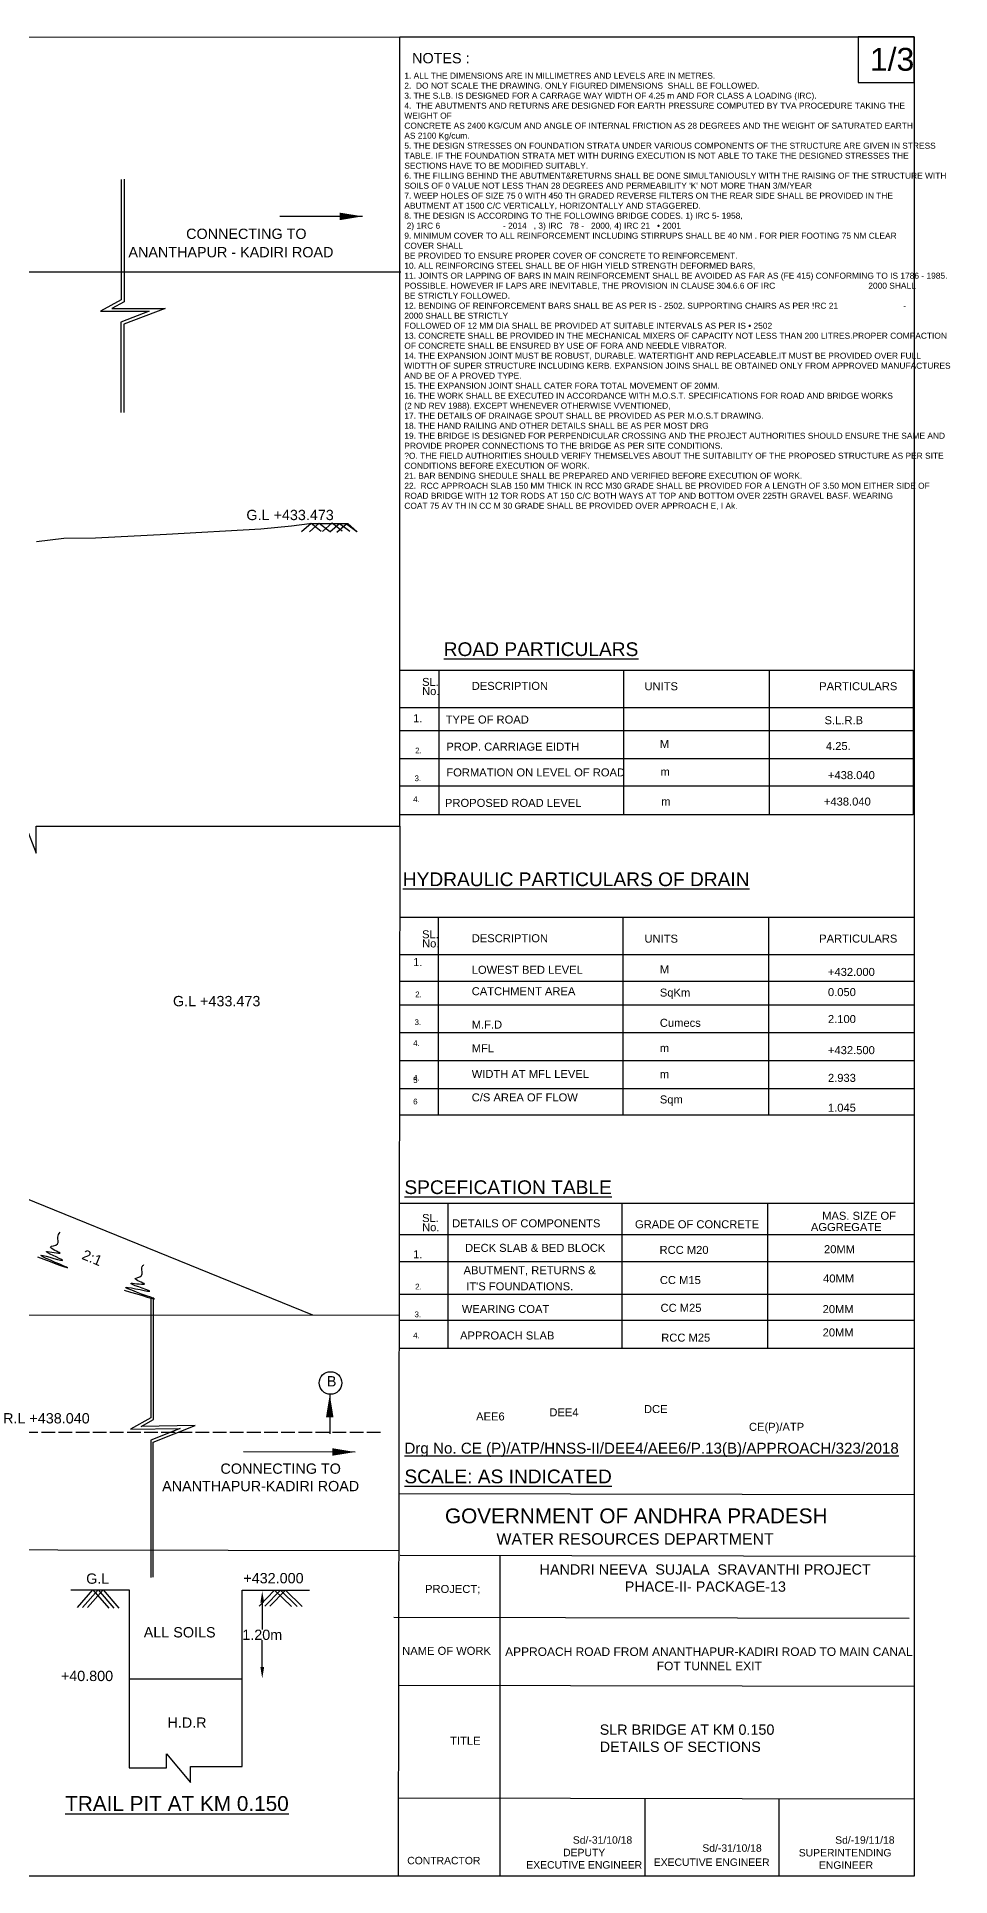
# Model space of a CAD drawing. Header units: inches. Extents: x -4107 to -2068, y -1295 to 315.
# Drawn here: x -2868 to -2068, y -1295 to 315 of the extents above; entities that cross this region are included whole.
import ezdxf

# ---------------------------------------------------------------- set-up
doc = ezdxf.new("R2010")
doc.units = ezdxf.units.IN
doc.header["$MEASUREMENT"] = 0
doc.linetypes.add('ACAD_ISO02W100', pattern=[15, 12, -3])
doc.layers.add('DRAWING', color=2, linetype='Continuous')
doc.styles.get("Standard").update_dxf_attribs({"font": 'arial.ttf', "height": 9})
doc.dimstyles.get("Standard").update_dxf_attribs({"dimtxt": 9, "dimasz": 10, "dimexe": 0.18, "dimexo": 0.0625, "dimgap": 0.09, "dimtad": 0, "dimtih": 1, "dimtoh": 1, "dimdec": 4, "dimzin": 0, "dimdsep": 46, "dimtxsty": 'Standard', "dimcen": 0.09, "dimse1": 1, "dimse2": 1, "dimadec": 0, "dimazin": 0, "dimtfac": 1, "dimtdec": 4, "dimtofl": 0, "dimtmove": 0, "dimatfit": 3, "dimfxl": 1, "dimtolj": 1, "dimtzin": 0, "dimarcsym": 0})

# ---------------------------------------------------------------- blocks, each defined once
blk = doc.blocks.new('*D58')
at = {"layer": 'Defpoints', "color": 0, "lineweight": -2}
for p, q in [((-2670.3, -1055.3), (-2670.3, -1078.9)), ((-2670.3, -1111.8), (-2670.3, -1088.3))]:
    blk.add_line(p, q, dxfattribs=at)
at = {"layer": 'Defpoints', "color": 0}
for p in [(-2671.9, -1045.3), (-2687.8, -1121.8), (-2670.3, -1121.8)]:
    blk.add_point(p, dxfattribs=at)
for points in [[(-2671.9, -1055.3), (-2668.6, -1055.3), (-2670.3, -1045.3)], [(-2671.9, -1111.8), (-2668.6, -1111.8), (-2670.3, -1121.8)]]:
    blk.add_solid(points, dxfattribs=at)
at = {"layer": 'Defpoints', "color": 0, "insert": (-2670.3, -1083.6), "char_height": 9, "attachment_point": 5}
blk.add_mtext('\\A1;1.20m', dxfattribs=at)

msp = doc.modelspace()

# ---------------------------------------------------------------- linework, layer by layer
at = {"color": 0}
for points in [[(-2551.29851, -1294.71194), (-4106.59373, -1294.71194), (-4102.88209, 313.93324), (-2549.93104, 314.57726)], [(-2549.93104, -376.0618), (-2549.93104, 314.57726), (-2099.53062, 314.57726), (-2099.53062, -1294.68722), (-2551.29851, -1294.71194)], [(-2793.81317, 189.8228), (-2793.81317, 84.52952), (-2811.777, 74.48223), (-2769.20598, 74.53518), (-2794.18381, 64.8769), (-2794.18381, -14.19394)], [(-2791.11248, 190.05981), (-2791.11248, 82.81524), (-2801.91864, 76.84754), (-2755.33968, 76.84754), (-2791.48053, 63.2622), (-2791.48053, -14.20661)], [(-4103.12837, 108.93162), (-2548.7868, 108.93162)], [(-2867.82014, -126.9222), (-2843.92566, -124.00558), (-2816.21987, -123.85312), (-2754.04332, -120.56031), (-2671.638, -115.97207), (-2644.58631, -113.30008), (-2628.99277, -111.31637), (-2595.344, -111.27882), (-2587.2572, -118.56935)], [(-2515.71628, -239.54379), (-2515.71628, -366.23187)], [(-2354.09982, -239.54379), (-2354.09982, -366.23187)], [(-2226.48463, -239.54379), (-2226.48463, -366.23187)], [(-2549.93104, -292.30745), (-2100.18299, -292.30745)], [(-2549.93104, -316.74753), (-2100.18299, -316.74753)], [(-4104.29437, -376.22647), (-3378.35573, -376.22647), (-3378.35573, -353.4148), (-3360.45212, -399.81088), (-3360.45212, -376.40922), (-2886.36227, -376.40922), (-2886.36227, -352.88997), (-2868.34583, -399.77158), (-2868.34583, -376.0618), (-2549.93104, -376.0618), (-2551.29851, -1294.71194)], [(-2549.93104, -340.69977), (-2100.18299, -340.69977)], [(-2550.04959, -455.70284), (-2099.53062, -455.70284)], [(-2516.3211, -455.70284), (-2516.3211, -628.61)], [(-2354.65956, -455.70284), (-2354.65956, -628.61)], [(-2226.99448, -455.70284), (-2226.99448, -628.61)], [(-2550.04959, -488.31274), (-2099.53062, -488.31274)], [(-2550.04959, -511.53784), (-2099.53062, -511.53784)], [(-2550.04959, -532.36458), (-2099.53062, -532.36458)], [(-2550.04959, -556.57852), (-2099.53062, -556.57852)], [(-2550.04959, -581.14679), (-2099.53062, -581.14679)], [(-2550.04959, -605.45485), (-2099.53062, -605.45485)], [(-2550.04959, -628.61), (-2099.53062, -628.61)], [(-2879.04662, -700.85833), (-2626.28217, -803.74244)], [(-2550.42203, -705.89902), (-2099.53062, -705.89902)], [(-2507.85015, -705.89902), (-2507.85015, -832.72968)], [(-2355.556, -705.89902), (-2355.556, -832.72968)], [(-2227.99308, -705.89902), (-2227.99308, -832.72968)], [(-2550.42203, -733.31495), (-2099.53062, -733.31495)], [(-2550.42203, -756.9898), (-2099.53062, -756.9898)], [(-2765.71237, -1033.24695), (-2765.71237, -914.94847), (-2728.96743, -900.50217), (-2776.21738, -901.29552), (-2765.41203, -895.29012), (-2765.41203, -788.32529)], [(-2550.42203, -785.6028), (-2099.53062, -785.6028)], [(-3182.63044, -803.68314), (-2550.56769, -803.75051)], [(-2767.70489, -788.67797), (-2767.70489, -893.58912), (-2785.76257, -903.57919), (-2742.29147, -903.17126), (-2767.97374, -913.23045), (-2767.97374, -1033.33432)], [(-2550.42203, -808.23495), (-2099.53062, -808.23495)], [(-2550.42203, -832.72968), (-2099.53062, -832.72968)], [(-2998.73819, -1009.00481), (-2550.87421, -1009.67149)], [(-2837.83933, -1044.10087), (-2786.7641, -1044.10087), (-2786.7641, -1199.83267), (-2754.09414, -1199.83267), (-2754.09414, -1187.57962), (-2733.2158, -1212.68762), (-2733.2158, -1198.73509), (-2687.8931, -1198.73509), (-2687.8931, -1044.50155), (-2628.81403, -1044.50155)], [(-2832.16765, -1059.65398), (-2818.52166, -1044.10087), (-2804.64936, -1060.21742)], [(-2827.64409, -1059.65398), (-2813.99811, -1044.10087), (-2800.12581, -1060.21742)], [(-2823.36715, -1059.65398), (-2809.72117, -1044.10087), (-2795.84887, -1060.21742)], [(-2672.94881, -1058.43393), (-2659.46404, -1044.50155), (-2644.71099, -1058.87353)], [(-2667.90817, -1058.43393), (-2654.4234, -1044.50155), (-2639.67036, -1058.87353)], [(-2663.52327, -1058.43393), (-2650.0385, -1044.50155), (-2635.28545, -1058.87353)], [(-2786.7641, -1121.96677), (-2687.8931, -1121.96677)]]:
    msp.add_lwpolyline(points, dxfattribs=at)
for points in [[(-2549.93104, -239.54379), (-2100.18299, -239.54379), (-2100.18299, -366.23187), (-2549.93104, -366.23187)], [(-2549.93104, -239.54379), (-2100.18299, -239.54379), (-2100.18299, -272.53342), (-2549.93104, -272.53342)]]:
    msp.add_lwpolyline(points, close=True, dxfattribs=at)
at = {"color": 0, "linetype": 'ACAD_ISO02W100'}
msp.add_lwpolyline([(-2566.65729, -906.68329), (-4106.67977, -906.68329)], dxfattribs=at)
at = {"color": 0}
for points in [[(-2867.02024, -752.91834), (-2841.69254, -761.92956), (-2863.8653, -751.4828), (-2845.05513, -755.7875), (-2859.19011, -748.15306), (-2847.36813, -749.57051), (-2855.66988, -744.26835), (-2849.67999, -741.59102), (-2849.36471, -735.65896), (-2847.31082, -731.38425)], [(-2791.33181, -782.05275), (-2765.41203, -789.19212), (-2789.54532, -779.4499), (-2768.70415, -782.79643), (-2784.93052, -776.02897), (-2773.24459, -776.62393), (-2781.50657, -771.93877), (-2776.07305, -769.26152), (-2775.47755, -765.76619), (-2775.40303, -761.45288), (-2773.83993, -759.59362)]]:
    msp.add_spline(points, degree=3, dxfattribs=at)
at = {"layer": 'Defpoints'}
msp.add_lwpolyline([(-2099.53062, 314.57726), (-2148.428, 314.57726), (-2148.428, 274.63996), (-2099.53062, 274.63996)], close=True, dxfattribs=at)
for points in [[(-2635.97502, -118.37755), (-2627.55225, -111.00225), (-2618.56164, -117.90477)], [(-2628.78254, -118.4721), (-2620.35976, -111.09681), (-2611.36916, -117.99933)], [(-2617.61526, -118.18844), (-2609.19249, -110.81314), (-2600.20188, -117.71566)], [(-2610.99061, -118.56666), (-2602.56783, -111.19136), (-2593.57723, -118.09388)], [(-2604.83915, -118.85032), (-2596.41637, -111.47502), (-2587.42577, -118.37755)]]:
    msp.add_lwpolyline(points, dxfattribs=at)
at = {"layer": 'Defpoints', "color": 0}
msp.add_circle((-2610.5737, -863.22865), 9.89851, dxfattribs=at)
at = {"layer": 'DRAWING', "color": 0}
for points in [[(-2550.66375, -959.86561), (-2099.58787, -960.75043)], [(-2549.57695, -1013.7831), (-2098.50106, -1014.66793)], [(-2462.20438, -1014.773), (-2462.20438, -1294.75257)], [(-2555.02945, -1068.18284), (-2103.95357, -1069.06767)], [(-2550.66375, -1127.70496), (-2099.58787, -1128.58978)], [(-2550.66375, -1226.25034), (-2099.58787, -1227.13517)], [(-2335.30494, -1226.67859), (-2335.30494, -1294.71205)], [(-2217.9382, -1227.49073), (-2217.9382, -1294.17125)]]:
    msp.add_lwpolyline(points, dxfattribs=at)

# ---------------------------------------------------------------- texts
at = {"color": 0, "insert": (-2545.87606, 283.21373), "char_height": 5.25, "width": 452.4164754, "attachment_point": 1}
msp.add_mtext("1. ALL THE DIMENSIONS ARE IN MILLIMETRES AND LEVELS ARE IN METRES.\\P2.  DO NOT SCALE THE DRAWING. ONLY FIGURED DIMENSIONS  SHALL BE FOLLOWED.\\P3. THE S.LB. IS DESIGNED FOR A CARRAGE WAY WIDTH OF 4.25 m AND FOR CLASS A LOADING (IRC).\\P4.  THE ABUTMENTS AND RETURNS ARE DESIGNED FOR EARTH PRESSURE COMPUTED BY TVA PROCEDURE TAKING THE WEIGHT OF\\PCONCRETE AS 2400 KG/CUM AND ANGLE OF INTERNAL FRICTION AS 28 DEGREES AND THE WEIGHT OF SATURATED EARTH\\PAS 2100 Kg/cum.\\P5. THE DESIGN STRESSES ON FOUNDATION STRATA UNDER VARIOUS COMPONENTS OF THE STRUCTURE ARE GIVEN IN STRESS\\PTABLE. IF THE FOUNDATION STRATA MET WITH DURING EXECUTION IS NOT ABLE TO TAKE THE DESIGNED STRESSES THE\\PSECTIONS HAVE TO BE MODIFIED SUITABLY.\\P6. THE FILLING BEHIND THE ABUTMENT&RETURNS SHALL BE DONE SIMULTANIOUSLY WITH THE RAISING OF THE STRUCTURE WITH\\PSOILS OF 0 VALUE NOT LESS THAN 28 DEGREES AND PERMEABILITY 'K' NOT MORE THAN 3/M/YEAR\\P7. WEEP HOLES OF SIZE 75 0 WITH 450 TH GRADED REVERSE FILTERS ON THE REAR SIDE SHALL BE PROVIDED IN THE\\PABUTMENT AT 1500 C/C VERTICALLY, HORIZONTALLY AND STAGGERED.\\P8. THE DESIGN IS ACCORDING TO THE FOLLOWING BRIDGE CODES. 1) IRC 5- 1958,                                              \\P 2) 1RC 6                           - 2014   , 3) IRC   78 -   2000, 4) IRC 21   • 2001\\P9. MINIMUM COVER TO ALL REINFORCEMENT INCLUDING STIRRUPS SHALL BE 40 NM . FOR PIER FOOTING 75 NM CLEAR COVER SHALL\\PBE PROVIDED TO ENSURE PROPER COVER OF CONCRETE TO REINFORCEMENT.\\P10. ALL REINFORCING STEEL SHALL BE OF HIGH YIELD STRENGTH DEFORMED BARS,\\P11. JOINTS OR LAPPING OF BARS IN MAIN REINFORCEMENT SHALL BE AVOIDED AS FAR AS (FE 415) CONFORMING TO IS 1786 - 1985.\\PPOSSIBLE. HOWEVER IF LAPS ARE INEVITABLE, THE PROVISION IN CLAUSE 304.6.6 OF IRC                                        2000 SHALL BE STRICTLY FOLLOWED.\\P12. BENDING OF REINFORCEMENT BARS SHALL BE AS PER IS - 2502. SUPPORTING CHAIRS AS PER !RC 21                            - 2000 SHALL BE STRICTLY\\PFOLLOWED OF 12 MM DIA SHALL BE PROVIDED AT SUITABLE INTERVALS AS PER IS • 2502\\P13. CONCRETE SHALL BE PROVIDED IN THE MECHANICAL MIXERS OF CAPACITY NOT LESS THAN 200 LITRES.PROPER COMPACTION\\POF CONCRETE SHALL BE ENSURED BY USE OF FORA AND NEEDLE VIBRATOR.\\P14. THE EXPANSION JOINT MUST BE ROBUST, DURABLE. WATERTIGHT AND REPLACEABLE.IT MUST BE PROVIDED OVER FULL\\PWIDTTH OF SUPER STRUCTURE INCLUDING KERB. EXPANSION JOINS SHALL BE OBTAINED ONLY FROM APPROVED MANUFACTURES\\PAND BE OF A PROVED TYPE.\\P15. THE EXPANSION JOINT SHALL CATER FORA TOTAL MOVEMENT OF 20MM.\\P16. THE WORK SHALL BE EXECUTED IN ACCORDANCE WITH M.O.S.T. SPECIFICATIONS FOR ROAD AND BRIDGE WORKS\\P(2 ND REV 1988). EXCEPT WHENEVER OTHERWISE VVENTIONED,\\P17. THE DETAILS OF DRAINAGE SPOUT SHALL BE PROVIDED AS PER M.O.S.T DRAWING.\\P18. THE HAND RAILING AND OTHER DETAILS SHALL BE AS PER MOST DRG\\P19. THE BRIDGE IS DESIGNED FOR PERPENDICULAR CROSSING AND THE PROJECT AUTHORITIES SHOULD ENSURE THE SAME AND\\PPROVIDE PROPER CONNECTIONS TO THE BRIDGE AS PER SITE CONDITIONS.\\P?O. THE FIELD AUTHORITIES SHOULD VERIFY THEMSELVES ABOUT THE SUITABILITY OF THE PROPOSED STRUCTURE AS PER SITE\\PCONDITIONS BEFORE EXECUTION OF WORK.\\P21. BAR BENDING SHEDULE SHALL BE PREPARED AND VERIFIED BEFORE EXECUTION OF WORK.\\P22.  RCC APPROACH SLAB 150 MM THICK IN RCC M30 GRADE SHALL BE PROVIDED FOR A LENGTH OF 3.50 MON EITHER SIDE OF\\PROAD BRIDGE WITH 12 TOR RODS AT 150 C/C BOTH WAYS AT TOP AND BOTTOM OVER 225TH GRAVEL BASF. WEARING\\PCOAT 75 AV TH IN CC M 30 GRADE SHALL BE PROVIDED OVER APPROACH E, I Ak.", dxfattribs=at)
at = {"layer": 'Defpoints'}
for s, height, p in [('1/3', 20, (-2138.17717, 284.8851)), ('NOTES :', 9, (-2539.05974, 291.39559))]:
    msp.add_text(s, height=height, dxfattribs=at).set_placement(p)
at = {"layer": 'Defpoints', "color": 0}
msp.add_text('B', height=9, dxfattribs=at).set_placement((-2613.73272, -866.20541))
at = {"layer": 'DRAWING', "color": 0}
for s, height, p in [('CONNECTING TO', 9, (-2736.94202, 137.70182)), ('ANANTHAPUR - KADIRI ROAD', 9, (-2787.47069, 121.64472)), ('G.L +433.473', 9, (-2684.16911, -108.29426)), ('%%UROAD PARTICULARS', 12, (-2511.39728, -227.21185)), ('SL.', 7, (-2530.32007, -253.35149)), ('No.', 7, (-2530.32007, -261.38355)), ('DESCRIPTION', 7, (-2486.85066, -256.82513)), ('UNITS', 7, (-2335.59322, -257.16601)), ('PARTICULARS', 7, (-2182.6246, -257.13107)), ('1.', 7, (-2538.15797, -285.09491)), ('TYPE OF ROAD', 7, (-2509.66985, -286.28058)), ('S.L.R.B', 7, (-2177.90207, -286.87342)), ('PROP. CARRIAGE EIDTH', 7, (-2509.07635, -309.99399)), ('M', 7, (-2322.12313, -307.62265)), ('4.25.', 7, (-2176.71506, -309.40115)), ('2.', 5, (-2536.37745, -312.36533)), ('3.', 5, (-2536.97096, -336.67157)), ('FORMATION ON LEVEL OF ROAD', 7, (-2509.07635, -332.52173)), ('m', 7, (-2321.52962, -331.92889)), ('+438.040', 7, (-2174.93456, -334.89306)), ('4.', 5, (-2538.15797, -355.04946)), ('PROPOSED ROAD LEVEL', 7, (-2510.26336, -359.1993)), ('m', 7, (-2320.93612, -358.01363)), ('+438.040', 7, (-2178.49557, -358.01363)), ('%%UHYDRAULIC PARTICULARS OF DRAIN', 12, (-2547.21359, -428.52007)), ('SL.', 7, (-2530.32007, -474.13955)), ('No.', 7, (-2530.32007, -482.17161)), ('DESCRIPTION', 7, (-2486.85066, -477.6132)), ('UNITS', 7, (-2335.59322, -477.95408)), ('PARTICULARS', 7, (-2182.6246, -477.91913)), ('1.', 7, (-2538.15797, -498.46845)), ('LOWEST BED LEVEL', 7, (-2486.85066, -505.23346)), ('M', 7, (-2322.12313, -504.86655)), ('+432.000', 7, (-2174.93456, -507.07865)), ('G.L +433.473', 9, (-2748.45208, -533.58665)), ('2.', 5, (-2536.37745, -525.73887)), ('CATCHMENT AREA', 7, (-2486.85066, -523.96444)), ('SqKm', 7, (-2322.12313, -525.15482)), ('0.050', 7, (-2174.93456, -524.73187)), ('3.', 5, (-2536.97096, -550.04511)), ('M.F.D', 7, (-2486.85066, -553.17208)), ('Cumecs', 7, (-2322.12313, -551.61776)), ('2.100', 7, (-2174.93456, -548.31885)), ('4.', 5, (-2538.15797, -568.423)), ('MFL', 7, (-2486.85066, -573.80791)), ('m', 7, (-2322.12313, -573.67022)), ('+432.500', 7, (-2174.93456, -575.52948)), ('4.', 5, (-2538.15797, -598.7365)), ('WIDTH AT MFL LEVEL', 7, (-2486.85066, -596.34858)), ('m', 7, (-2322.12313, -596.60478)), ('2.933', 7, (-2174.93456, -599.7709)), ('5', 5, (-2538.15797, -600.7308)), ('C/S AREA OF FLOW', 7, (-2486.85066, -616.83727)), ('6', 5, (-2538.15797, -619.47731)), ('Sqm', 7, (-2322.12313, -618.65724)), ('1.045', 7, (-2174.93456, -625.88101)), ('%%USPCEFICATION TABLE', 12, (-2545.83153, -697.92578)), ('SL.', 7, (-2530.32007, -722.38947)), ('No.', 7, (-2530.32007, -730.42153)), ('DETAILS OF COMPONENTS', 7, (-2504.01502, -727.02824)), ('GRADE OF CONCRETE', 7, (-2343.89201, -727.85057)), ('AGGREGATE', 7, (-2189.88337, -730.28988)), ('MAS. SIZE OF', 7, (-2179.99712, -720.43142)), ('1.', 7, (-2538.15797, -754.13289)), ('DECK SLAB & BED BLOCK', 7, (-2492.69491, -748.50061)), ('RCC M20', 7, (-2322.38528, -750.31003)), ('20MM', 7, (-2178.40196, -749.65764)), ('ABUTMENT, RETURNS &', 7, (-2493.98124, -768.03093)), ('CC M15', 7, (-2322.12313, -776.66063)), ('40MM', 7, (-2179.20317, -775.2753)), ('2.', 5, (-2536.37745, -781.40331)), ("IT'S FOUNDATIONS.", 7, (-2491.66619, -782.12429)), ('3.', 5, (-2536.97096, -805.70955)), ('WEARING COAT', 7, (-2495.52483, -801.95201)), ('CC M25', 7, (-2321.52962, -800.96687)), ('20MM', 7, (-2179.60379, -802.0938)), ('4.', 5, (-2538.15797, -824.08744)), ('APPROACH SLAB', 7, (-2497.07561, -825.17737)), ('RCC M25', 7, (-2320.93612, -827.05161)), ('20MM', 7, (-2179.60379, -822.50788)), ('DCE', 7, (-2336.01308, -889.52748)), ('R.L +438.040', 9, (-2897.19039, -898.60717)), ('AEE6', 7, (-2483.01247, -895.98803)), ('DEE4', 7, (-2418.87745, -892.39269)), ('CE(P)/ATP', 7, (-2244.08854, -905.08608)), ('%%UDrg No. CE (P)/ATP/HNSS-II/DEE4/AEE6/P.13(B)/APPROACH/323/2018', 9.5, (-2545.79311, -924.97747)), ('ANANTHAPUR-KADIRI ROAD', 9, (-2757.92798, -957.92002)), ('CONNECTING TO', 9, (-2706.87335, -942.66443)), ('%%USCALE: AS INDICATED', 12, (-2545.83153, -950.97219)), ('G.L', 9, (-2824.47058, -1038.87996)), ('+432.000', 9, (-2686.86031, -1038.47804)), ('PROJECT;', 7, (-2527.69818, -1046.93542)), ('ALL SOILS', 9, (-2774.05056, -1085.84364)), ('NAME OF WORK', 7, (-2547.71673, -1101.07108)), ('+40.800', 9, (-2846.64244, -1124.01567)), ('H.D.R', 9, (-2753.27079, -1164.87102)), ('TITLE', 7, (-2505.74326, -1179.79847)), ('%%UTRAIL PIT AT KM 0.150', 13, (-2842.87438, -1237.65459)), ('Sd/-31/10/18', 6.5, (-2398.31241, -1266.31042)), ('Sd/-31/10/18', 6.5, (-2284.91325, -1273.36372)), ('Sd/-19/11/18', 6.5, (-2168.60341, -1266.32991)), ('CONTRACTOR', 6.5, (-2543.33207, -1284.30314)), ('EXECUTIVE ENGINEER', 6.5, (-2327.43123, -1285.74369))]:
    msp.add_text(s, height=height, dxfattribs=at).set_placement(p)
msp.add_text('2:1', height=9, rotation=337.57405722, dxfattribs=at).set_placement((-2828.95441, -754.49799))
at = {"layer": 'DRAWING', "color": 0, "attachment_point": 1}
for s, insert, char_height, width in [('\\pi3.7377;GOVERNMENT OF ANDHRA PRADESH  \\P\\pi48.779;{\\H0.76923x;WATER RESOURCES DEPARTMENT}', (-2514.01536, -972.98443), 13, 340.0484311), ('\\pi0.62926;HANDRI NEEVA  SUJALA  SRAVANTHI PROJECT \\P\\pi75.171;PHACE-II- PACKAGE-13', (-2428.02591, -1021.84849), 9, 289.9338336), ('\\pi0.19441;APPROACH ROAD FROM ANANTHAPUR-KADIRI ROAD TO MAIN CANAL \\P\\pi132.98;FOT TUNNEL EXIT', (-2457.80961, -1094.55394), 7.5, 356.8690314), ('SLR BRIDGE AT KM 0.150 DETAILS OF SECTIONS', (-2374.81127, -1162.01152), 9, 160.4637263), ('\\pi32.68;DEPUTY \\P\\pi0.41678;EXECUTIVE ENGINEER', (-2439.47609, -1270.74538), 6.5, 101.4195089), ('SUPERINTENDING        ENGINEER', (-2200.4843, -1270.95265), 6.5, 81.2278308)]:
    msp.add_mtext(s, dxfattribs=dict(at, insert=insert, char_height=char_height, width=width))

# ---------------------------------------------------------------- dimensions: what is measured, and where the dimension line sits
at = {"layer": 'Defpoints', "color": 0}
dim = msp.add_linear_dim(base=(-2670.27139, -1121.8138), p1=(-2671.92576, -1045.32638), p2=(-2687.7604, -1121.8138), angle=90, text='1.20m', dimstyle='Standard', dxfattribs=at)
dim.commit()
dim.dimension.update_dxf_attribs({"geometry": '*D58', "text_midpoint": (-2670.27139, -1083.57009)})

# ---------------------------------------------------------------- leaders
at = {"layer": 'DRAWING', "color": 0}
for points in [[(-2582.4487, 157.48086), (-2654.98628, 157.26392)], [(-2611.17698, -873.21741), (-2611.17698, -907.63424)], [(-2589.01542, -923.63676), (-2686.71602, -923.394)]]:
    msp.add_leader(points, dimstyle='Standard', override={"dimasz": 20, "dimgap": 0.09, "dimtad": 0}, dxfattribs=at)

doc.saveas('drawing.dxf')
